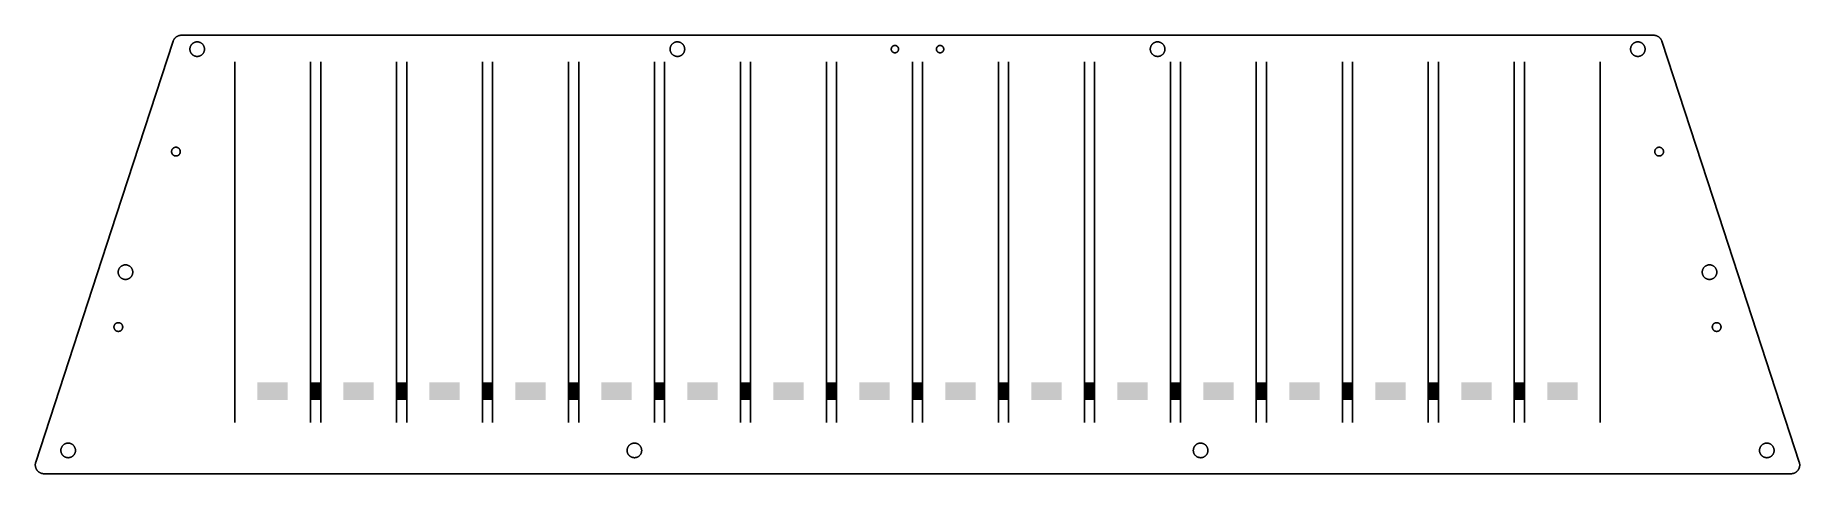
# Model space of a CAD drawing. Header units: inches. Extents: x 13.9 to 37.8, y 24.8 to 30.8.
import ezdxf

# ---------------------------------------------------------------- set-up
doc = ezdxf.new("R2010")
doc.units = ezdxf.units.IN
doc.header["$MEASUREMENT"] = 0
for name, color, linetype, true_color in [('cut clear acryl', 1, 'Continuous', 0xfb0007), ('cut white', 1, 'Continuous', 0xfb0007), ('Layer 06', 5, 'Continuous', 0x0000ff)]:
    doc.layers.add(name, color=color, linetype=linetype, true_color=true_color)

msp = doc.modelspace()

# ---------------------------------------------------------------- hatches: boundary and pattern name
at = {"layer": 'Layer 06', "true_color": 0x000000}
for points in [[(16.922, 26.038), (16.922, 26.061), (17.332, 26.061), (17.332, 26.037)], [(17.65, 26.038), (17.65, 26.061), (17.765, 26.061), (17.765, 26.037)], [(18.084, 26.038), (18.084, 26.061), (18.493, 26.061), (18.493, 26.037)], [(18.811, 26.038), (18.811, 26.061), (18.927, 26.061), (18.927, 26.037)], [(19.245, 26.038), (19.245, 26.061), (19.654, 26.061), (19.654, 26.037)], [(19.972, 26.038), (19.972, 26.061), (20.088, 26.061), (20.088, 26.037)], [(20.406, 26.038), (20.406, 26.061), (20.816, 26.061), (20.816, 26.037)], [(21.134, 26.038), (21.134, 26.061), (21.25, 26.061), (21.25, 26.037)], [(21.568, 26.038), (21.568, 26.061), (21.977, 26.061), (21.977, 26.037)], [(22.295, 26.038), (22.295, 26.061), (22.411, 26.061), (22.411, 26.037)], [(22.729, 26.038), (22.729, 26.061), (23.139, 26.061), (23.139, 26.037)], [(23.457, 26.038), (23.457, 26.061), (23.572, 26.061), (23.572, 26.037)], [(23.891, 26.038), (23.891, 26.061), (24.3, 26.061), (24.3, 26.037)], [(24.618, 26.038), (24.618, 26.061), (24.734, 26.061), (24.734, 26.037)], [(25.052, 26.038), (25.052, 26.061), (25.462, 26.061), (25.462, 26.037)], [(25.78, 26.038), (25.78, 26.061), (25.895, 26.061), (25.895, 26.037)], [(26.214, 26.038), (26.214, 26.061), (26.623, 26.061), (26.623, 26.037)], [(26.941, 26.038), (26.941, 26.061), (27.057, 26.061), (27.057, 26.037)], [(27.375, 26.038), (27.375, 26.061), (27.784, 26.061), (27.784, 26.037)], [(28.102, 26.038), (28.102, 26.061), (28.218, 26.061), (28.218, 26.037)], [(28.536, 26.038), (28.536, 26.061), (28.946, 26.061), (28.946, 26.037)], [(29.264, 26.038), (29.264, 26.061), (29.379, 26.061), (29.379, 26.037)], [(29.698, 26.038), (29.698, 26.061), (30.107, 26.061), (30.107, 26.037)], [(30.425, 26.038), (30.425, 26.061), (30.541, 26.061), (30.541, 26.037)], [(30.859, 26.038), (30.859, 26.061), (31.269, 26.061), (31.269, 26.037)], [(31.587, 26.038), (31.587, 26.061), (31.702, 26.061), (31.702, 26.037)], [(32.021, 26.038), (32.021, 26.061), (32.43, 26.061), (32.43, 26.037)], [(32.748, 26.038), (32.748, 26.061), (32.864, 26.061), (32.864, 26.037)], [(33.182, 26.038), (33.182, 26.061), (33.592, 26.061), (33.592, 26.037)], [(33.909, 26.038), (33.909, 26.061), (34.025, 26.061), (34.025, 26.037)], [(34.343, 26.038), (34.343, 26.061), (34.753, 26.061), (34.753, 26.037)]]:
    msp.add_hatch(color=18, dxfattribs=at).paths.add_polyline_path(points, flags=0)
at = {"layer": 'Layer 06', "true_color": 0x141414}
for points in [[(16.922, 26.014), (16.922, 26.038), (17.332, 26.037), (17.332, 26.014)], [(17.65, 26.014), (17.65, 26.038), (17.765, 26.037), (17.765, 26.014)], [(18.084, 26.014), (18.084, 26.038), (18.493, 26.037), (18.493, 26.014)], [(18.811, 26.014), (18.811, 26.038), (18.927, 26.037), (18.927, 26.014)], [(19.245, 26.014), (19.245, 26.038), (19.654, 26.037), (19.654, 26.014)], [(19.972, 26.014), (19.972, 26.038), (20.088, 26.037), (20.088, 26.014)], [(20.406, 26.014), (20.406, 26.038), (20.816, 26.037), (20.816, 26.014)], [(21.134, 26.014), (21.134, 26.038), (21.25, 26.037), (21.25, 26.014)], [(21.568, 26.014), (21.568, 26.038), (21.977, 26.037), (21.977, 26.014)], [(22.295, 26.014), (22.295, 26.038), (22.411, 26.037), (22.411, 26.014)], [(22.729, 26.014), (22.729, 26.038), (23.139, 26.037), (23.139, 26.014)], [(23.457, 26.014), (23.457, 26.038), (23.572, 26.037), (23.572, 26.014)], [(23.891, 26.014), (23.891, 26.038), (24.3, 26.037), (24.3, 26.014)], [(24.618, 26.014), (24.618, 26.038), (24.734, 26.037), (24.734, 26.014)], [(25.052, 26.014), (25.052, 26.038), (25.462, 26.037), (25.462, 26.014)], [(25.78, 26.014), (25.78, 26.038), (25.895, 26.037), (25.895, 26.014)], [(26.214, 26.014), (26.214, 26.038), (26.623, 26.037), (26.623, 26.014)], [(26.941, 26.014), (26.941, 26.038), (27.057, 26.037), (27.057, 26.014)], [(27.375, 26.014), (27.375, 26.038), (27.784, 26.037), (27.784, 26.014)], [(28.102, 26.014), (28.102, 26.038), (28.218, 26.037), (28.218, 26.014)], [(28.536, 26.014), (28.536, 26.038), (28.946, 26.037), (28.946, 26.014)], [(29.264, 26.014), (29.264, 26.038), (29.379, 26.037), (29.379, 26.014)], [(29.698, 26.014), (29.698, 26.038), (30.107, 26.037), (30.107, 26.014)], [(30.425, 26.014), (30.425, 26.038), (30.541, 26.037), (30.541, 26.014)], [(30.859, 26.014), (30.859, 26.038), (31.269, 26.037), (31.269, 26.014)], [(31.587, 26.014), (31.587, 26.038), (31.702, 26.037), (31.702, 26.014)], [(32.021, 26.014), (32.021, 26.038), (32.43, 26.037), (32.43, 26.014)], [(32.748, 26.014), (32.748, 26.038), (32.864, 26.037), (32.864, 26.014)], [(33.182, 26.014), (33.182, 26.038), (33.592, 26.037), (33.592, 26.014)], [(33.909, 26.014), (33.909, 26.038), (34.025, 26.037), (34.025, 26.014)], [(34.343, 26.014), (34.343, 26.038), (34.753, 26.037), (34.753, 26.014)]]:
    msp.add_hatch(color=250, dxfattribs=at).paths.add_polyline_path(points, flags=0)
at = {"layer": 'Layer 06', "true_color": 0x2d2d2d}
for points in [[(16.922, 25.99), (16.922, 26.014), (17.332, 26.014), (17.332, 25.99)], [(17.65, 25.99), (17.65, 26.014), (17.765, 26.014), (17.765, 25.99)], [(18.084, 25.99), (18.084, 26.014), (18.493, 26.014), (18.493, 25.99)], [(18.811, 25.99), (18.811, 26.014), (18.927, 26.014), (18.927, 25.99)], [(19.245, 25.99), (19.245, 26.014), (19.654, 26.014), (19.654, 25.99)], [(19.972, 25.99), (19.972, 26.014), (20.088, 26.014), (20.088, 25.99)], [(20.406, 25.99), (20.406, 26.014), (20.816, 26.014), (20.816, 25.99)], [(21.134, 25.99), (21.134, 26.014), (21.25, 26.014), (21.25, 25.99)], [(21.568, 25.99), (21.568, 26.014), (21.977, 26.014), (21.977, 25.99)], [(22.295, 25.99), (22.295, 26.014), (22.411, 26.014), (22.411, 25.99)], [(22.729, 25.99), (22.729, 26.014), (23.139, 26.014), (23.139, 25.99)], [(23.457, 25.99), (23.457, 26.014), (23.572, 26.014), (23.572, 25.99)], [(23.891, 25.99), (23.891, 26.014), (24.3, 26.014), (24.3, 25.99)], [(24.618, 25.99), (24.618, 26.014), (24.734, 26.014), (24.734, 25.99)], [(25.052, 25.99), (25.052, 26.014), (25.462, 26.014), (25.462, 25.99)], [(25.78, 25.99), (25.78, 26.014), (25.895, 26.014), (25.895, 25.99)], [(26.214, 25.99), (26.214, 26.014), (26.623, 26.014), (26.623, 25.99)], [(26.941, 25.99), (26.941, 26.014), (27.057, 26.014), (27.057, 25.99)], [(27.375, 25.99), (27.375, 26.014), (27.784, 26.014), (27.784, 25.99)], [(28.102, 25.99), (28.102, 26.014), (28.218, 26.014), (28.218, 25.99)], [(28.536, 25.99), (28.536, 26.014), (28.946, 26.014), (28.946, 25.99)], [(29.264, 25.99), (29.264, 26.014), (29.379, 26.014), (29.379, 25.99)], [(29.698, 25.99), (29.698, 26.014), (30.107, 26.014), (30.107, 25.99)], [(30.425, 25.99), (30.425, 26.014), (30.541, 26.014), (30.541, 25.99)], [(30.859, 25.99), (30.859, 26.014), (31.269, 26.014), (31.269, 25.99)], [(31.587, 25.99), (31.587, 26.014), (31.702, 26.014), (31.702, 25.99)], [(32.021, 25.99), (32.021, 26.014), (32.43, 26.014), (32.43, 25.99)], [(32.748, 25.99), (32.748, 26.014), (32.864, 26.014), (32.864, 25.99)], [(33.182, 25.99), (33.182, 26.014), (33.592, 26.014), (33.592, 25.99)], [(33.909, 25.99), (33.909, 26.014), (34.025, 26.014), (34.025, 25.99)], [(34.343, 25.99), (34.343, 26.014), (34.753, 26.014), (34.753, 25.99)]]:
    msp.add_hatch(color=250, dxfattribs=at).paths.add_polyline_path(points, flags=0)
at = {"layer": 'Layer 06', "true_color": 0x3c3c3c}
for points in [[(16.922, 25.967), (16.922, 25.99), (17.332, 25.99), (17.332, 25.967)], [(17.65, 25.967), (17.65, 25.99), (17.765, 25.99), (17.765, 25.967)], [(18.084, 25.967), (18.084, 25.99), (18.493, 25.99), (18.493, 25.967)], [(18.811, 25.967), (18.811, 25.99), (18.927, 25.99), (18.927, 25.967)], [(19.245, 25.967), (19.245, 25.99), (19.654, 25.99), (19.654, 25.967)], [(19.972, 25.967), (19.972, 25.99), (20.088, 25.99), (20.088, 25.967)], [(20.406, 25.967), (20.406, 25.99), (20.816, 25.99), (20.816, 25.967)], [(21.134, 25.967), (21.134, 25.99), (21.25, 25.99), (21.25, 25.967)], [(21.568, 25.967), (21.568, 25.99), (21.977, 25.99), (21.977, 25.967)], [(22.295, 25.967), (22.295, 25.99), (22.411, 25.99), (22.411, 25.967)], [(22.729, 25.967), (22.729, 25.99), (23.139, 25.99), (23.139, 25.967)], [(23.457, 25.967), (23.457, 25.99), (23.572, 25.99), (23.572, 25.967)], [(23.891, 25.967), (23.891, 25.99), (24.3, 25.99), (24.3, 25.967)], [(24.618, 25.967), (24.618, 25.99), (24.734, 25.99), (24.734, 25.967)], [(25.052, 25.967), (25.052, 25.99), (25.462, 25.99), (25.462, 25.967)], [(25.78, 25.967), (25.78, 25.99), (25.895, 25.99), (25.895, 25.967)], [(26.214, 25.967), (26.214, 25.99), (26.623, 25.99), (26.623, 25.967)], [(26.941, 25.967), (26.941, 25.99), (27.057, 25.99), (27.057, 25.967)], [(27.375, 25.967), (27.375, 25.99), (27.784, 25.99), (27.784, 25.967)], [(28.102, 25.967), (28.102, 25.99), (28.218, 25.99), (28.218, 25.967)], [(28.536, 25.967), (28.536, 25.99), (28.946, 25.99), (28.946, 25.967)], [(29.264, 25.967), (29.264, 25.99), (29.379, 25.99), (29.379, 25.967)], [(29.698, 25.967), (29.698, 25.99), (30.107, 25.99), (30.107, 25.967)], [(30.425, 25.967), (30.425, 25.99), (30.541, 25.99), (30.541, 25.967)], [(30.859, 25.967), (30.859, 25.99), (31.269, 25.99), (31.269, 25.967)], [(31.587, 25.967), (31.587, 25.99), (31.702, 25.99), (31.702, 25.967)], [(32.021, 25.967), (32.021, 25.99), (32.43, 25.99), (32.43, 25.967)], [(32.748, 25.967), (32.748, 25.99), (32.864, 25.99), (32.864, 25.967)], [(33.182, 25.967), (33.182, 25.99), (33.592, 25.99), (33.592, 25.967)], [(33.909, 25.967), (33.909, 25.99), (34.025, 25.99), (34.025, 25.967)], [(34.343, 25.967), (34.343, 25.99), (34.753, 25.99), (34.753, 25.967)]]:
    msp.add_hatch(color=250, dxfattribs=at).paths.add_polyline_path(points, flags=0)
at = {"layer": 'Layer 06', "true_color": 0x505050}
for points in [[(16.922, 25.943), (16.922, 25.967), (17.332, 25.967), (17.332, 25.943)], [(17.65, 25.943), (17.65, 25.967), (17.765, 25.967), (17.765, 25.943)], [(18.084, 25.943), (18.084, 25.967), (18.493, 25.967), (18.493, 25.943)], [(18.811, 25.943), (18.811, 25.967), (18.927, 25.967), (18.927, 25.943)], [(19.245, 25.943), (19.245, 25.967), (19.654, 25.967), (19.654, 25.943)], [(19.972, 25.943), (19.972, 25.967), (20.088, 25.967), (20.088, 25.943)], [(20.406, 25.943), (20.406, 25.967), (20.816, 25.967), (20.816, 25.943)], [(21.134, 25.943), (21.134, 25.967), (21.25, 25.967), (21.25, 25.943)], [(21.568, 25.943), (21.568, 25.967), (21.977, 25.967), (21.977, 25.943)], [(22.295, 25.943), (22.295, 25.967), (22.411, 25.967), (22.411, 25.943)], [(22.729, 25.943), (22.729, 25.967), (23.139, 25.967), (23.139, 25.943)], [(23.457, 25.943), (23.457, 25.967), (23.572, 25.967), (23.572, 25.943)], [(23.891, 25.943), (23.891, 25.967), (24.3, 25.967), (24.3, 25.943)], [(24.618, 25.943), (24.618, 25.967), (24.734, 25.967), (24.734, 25.943)], [(25.052, 25.943), (25.052, 25.967), (25.462, 25.967), (25.462, 25.943)], [(25.78, 25.943), (25.78, 25.967), (25.895, 25.967), (25.895, 25.943)], [(26.214, 25.943), (26.214, 25.967), (26.623, 25.967), (26.623, 25.943)], [(26.941, 25.943), (26.941, 25.967), (27.057, 25.967), (27.057, 25.943)], [(27.375, 25.943), (27.375, 25.967), (27.784, 25.967), (27.784, 25.943)], [(28.102, 25.943), (28.102, 25.967), (28.218, 25.967), (28.218, 25.943)], [(28.536, 25.943), (28.536, 25.967), (28.946, 25.967), (28.946, 25.943)], [(29.264, 25.943), (29.264, 25.967), (29.379, 25.967), (29.379, 25.943)], [(29.698, 25.943), (29.698, 25.967), (30.107, 25.967), (30.107, 25.943)], [(30.425, 25.943), (30.425, 25.967), (30.541, 25.967), (30.541, 25.943)], [(30.859, 25.943), (30.859, 25.967), (31.269, 25.967), (31.269, 25.943)], [(31.587, 25.943), (31.587, 25.967), (31.702, 25.967), (31.702, 25.943)], [(32.021, 25.943), (32.021, 25.967), (32.43, 25.967), (32.43, 25.943)], [(32.748, 25.943), (32.748, 25.967), (32.864, 25.967), (32.864, 25.943)], [(33.182, 25.943), (33.182, 25.967), (33.592, 25.967), (33.592, 25.943)], [(33.909, 25.943), (33.909, 25.967), (34.025, 25.967), (34.025, 25.943)], [(34.343, 25.943), (34.343, 25.967), (34.753, 25.967), (34.753, 25.943)]]:
    msp.add_hatch(color=251, dxfattribs=at).paths.add_polyline_path(points, flags=0)
at = {"layer": 'Layer 06', "true_color": 0x5f5f5f}
for points in [[(16.922, 25.943), (17.332, 25.943), (17.332, 25.919), (16.922, 25.92)], [(17.65, 25.943), (17.765, 25.943), (17.765, 25.919), (17.65, 25.92)], [(18.084, 25.943), (18.493, 25.943), (18.493, 25.919), (18.084, 25.92)], [(18.811, 25.943), (18.927, 25.943), (18.927, 25.919), (18.811, 25.92)], [(19.245, 25.943), (19.654, 25.943), (19.654, 25.919), (19.245, 25.92)], [(19.972, 25.943), (20.088, 25.943), (20.088, 25.919), (19.972, 25.92)], [(20.406, 25.943), (20.816, 25.943), (20.816, 25.919), (20.406, 25.92)], [(21.134, 25.943), (21.25, 25.943), (21.25, 25.919), (21.134, 25.92)], [(21.568, 25.943), (21.977, 25.943), (21.977, 25.919), (21.568, 25.92)], [(22.295, 25.943), (22.411, 25.943), (22.411, 25.919), (22.295, 25.92)], [(22.729, 25.943), (23.139, 25.943), (23.139, 25.919), (22.729, 25.92)], [(23.457, 25.943), (23.572, 25.943), (23.572, 25.919), (23.457, 25.92)], [(23.891, 25.943), (24.3, 25.943), (24.3, 25.919), (23.891, 25.92)], [(24.618, 25.943), (24.734, 25.943), (24.734, 25.919), (24.618, 25.92)], [(25.052, 25.943), (25.462, 25.943), (25.462, 25.919), (25.052, 25.92)], [(25.78, 25.943), (25.895, 25.943), (25.895, 25.919), (25.78, 25.92)], [(26.214, 25.943), (26.623, 25.943), (26.623, 25.919), (26.214, 25.92)], [(26.941, 25.943), (27.057, 25.943), (27.057, 25.919), (26.941, 25.92)], [(27.375, 25.943), (27.784, 25.943), (27.784, 25.919), (27.375, 25.92)], [(28.102, 25.943), (28.218, 25.943), (28.218, 25.919), (28.102, 25.92)], [(28.536, 25.943), (28.946, 25.943), (28.946, 25.919), (28.536, 25.92)], [(29.264, 25.943), (29.379, 25.943), (29.379, 25.919), (29.264, 25.92)], [(29.698, 25.943), (30.107, 25.943), (30.107, 25.919), (29.698, 25.92)], [(30.425, 25.943), (30.541, 25.943), (30.541, 25.919), (30.425, 25.92)], [(30.859, 25.943), (31.269, 25.943), (31.269, 25.919), (30.859, 25.92)], [(31.587, 25.943), (31.702, 25.943), (31.702, 25.919), (31.587, 25.92)], [(32.021, 25.943), (32.43, 25.943), (32.43, 25.919), (32.021, 25.92)], [(32.748, 25.943), (32.864, 25.943), (32.864, 25.919), (32.748, 25.92)], [(33.182, 25.943), (33.592, 25.943), (33.592, 25.919), (33.182, 25.92)], [(33.909, 25.943), (34.025, 25.943), (34.025, 25.919), (33.909, 25.92)], [(34.343, 25.943), (34.753, 25.943), (34.753, 25.919), (34.343, 25.92)]]:
    msp.add_hatch(color=251, dxfattribs=at).paths.add_polyline_path(points, flags=0)
at = {"layer": 'Layer 06', "true_color": 0x7d7d7d}
for points in [[(16.922, 25.896), (16.922, 25.92), (17.332, 25.919), (17.332, 25.896)], [(17.65, 25.896), (17.65, 25.92), (17.765, 25.919), (17.765, 25.896)], [(18.084, 25.896), (18.084, 25.92), (18.493, 25.919), (18.493, 25.896)], [(18.811, 25.896), (18.811, 25.92), (18.927, 25.919), (18.927, 25.896)], [(19.245, 25.896), (19.245, 25.92), (19.654, 25.919), (19.654, 25.896)], [(19.972, 25.896), (19.972, 25.92), (20.088, 25.919), (20.088, 25.896)], [(20.406, 25.896), (20.406, 25.92), (20.816, 25.919), (20.816, 25.896)], [(21.134, 25.896), (21.134, 25.92), (21.25, 25.919), (21.25, 25.896)], [(21.568, 25.896), (21.568, 25.92), (21.977, 25.919), (21.977, 25.896)], [(22.295, 25.896), (22.295, 25.92), (22.411, 25.919), (22.411, 25.896)], [(22.729, 25.896), (22.729, 25.92), (23.139, 25.919), (23.139, 25.896)], [(23.457, 25.896), (23.457, 25.92), (23.572, 25.919), (23.572, 25.896)], [(23.891, 25.896), (23.891, 25.92), (24.3, 25.919), (24.3, 25.896)], [(24.618, 25.896), (24.618, 25.92), (24.734, 25.919), (24.734, 25.896)], [(25.052, 25.896), (25.052, 25.92), (25.462, 25.919), (25.462, 25.896)], [(25.78, 25.896), (25.78, 25.92), (25.895, 25.919), (25.895, 25.896)], [(26.214, 25.896), (26.214, 25.92), (26.623, 25.919), (26.623, 25.896)], [(26.941, 25.896), (26.941, 25.92), (27.057, 25.919), (27.057, 25.896)], [(27.375, 25.896), (27.375, 25.92), (27.784, 25.919), (27.784, 25.896)], [(28.102, 25.896), (28.102, 25.92), (28.218, 25.919), (28.218, 25.896)], [(28.536, 25.896), (28.536, 25.92), (28.946, 25.919), (28.946, 25.896)], [(29.264, 25.896), (29.264, 25.92), (29.379, 25.919), (29.379, 25.896)], [(29.698, 25.896), (29.698, 25.92), (30.107, 25.919), (30.107, 25.896)], [(30.425, 25.896), (30.425, 25.92), (30.541, 25.919), (30.541, 25.896)], [(30.859, 25.896), (30.859, 25.92), (31.269, 25.919), (31.269, 25.896)], [(31.587, 25.896), (31.587, 25.92), (31.702, 25.919), (31.702, 25.896)], [(32.021, 25.896), (32.021, 25.92), (32.43, 25.919), (32.43, 25.896)], [(32.748, 25.896), (32.748, 25.92), (32.864, 25.919), (32.864, 25.896)], [(33.182, 25.896), (33.182, 25.92), (33.592, 25.919), (33.592, 25.896)], [(33.909, 25.896), (33.909, 25.92), (34.025, 25.919), (34.025, 25.896)], [(34.343, 25.896), (34.343, 25.92), (34.753, 25.919), (34.753, 25.896)]]:
    msp.add_hatch(color=8, dxfattribs=at).paths.add_polyline_path(points, flags=0)
at = {"layer": 'Layer 06', "true_color": 0x969696}
for points in [[(16.922, 25.872), (16.922, 25.896), (17.332, 25.896), (17.332, 25.872)], [(17.65, 25.872), (17.65, 25.896), (17.765, 25.896), (17.765, 25.872)], [(18.084, 25.872), (18.084, 25.896), (18.493, 25.896), (18.493, 25.872)], [(18.811, 25.872), (18.811, 25.896), (18.927, 25.896), (18.927, 25.872)], [(19.245, 25.872), (19.245, 25.896), (19.654, 25.896), (19.654, 25.872)], [(19.972, 25.872), (19.972, 25.896), (20.088, 25.896), (20.088, 25.872)], [(20.406, 25.872), (20.406, 25.896), (20.816, 25.896), (20.816, 25.872)], [(21.134, 25.872), (21.134, 25.896), (21.25, 25.896), (21.25, 25.872)], [(21.568, 25.872), (21.568, 25.896), (21.977, 25.896), (21.977, 25.872)], [(22.295, 25.872), (22.295, 25.896), (22.411, 25.896), (22.411, 25.872)], [(22.729, 25.872), (22.729, 25.896), (23.139, 25.896), (23.139, 25.872)], [(23.457, 25.872), (23.457, 25.896), (23.572, 25.896), (23.572, 25.872)], [(23.891, 25.872), (23.891, 25.896), (24.3, 25.896), (24.3, 25.872)], [(24.618, 25.872), (24.618, 25.896), (24.734, 25.896), (24.734, 25.872)], [(25.052, 25.872), (25.052, 25.896), (25.462, 25.896), (25.462, 25.872)], [(25.78, 25.872), (25.78, 25.896), (25.895, 25.896), (25.895, 25.872)], [(26.214, 25.872), (26.214, 25.896), (26.623, 25.896), (26.623, 25.872)], [(26.941, 25.872), (26.941, 25.896), (27.057, 25.896), (27.057, 25.872)], [(27.375, 25.872), (27.375, 25.896), (27.784, 25.896), (27.784, 25.872)], [(28.102, 25.872), (28.102, 25.896), (28.218, 25.896), (28.218, 25.872)], [(28.536, 25.872), (28.536, 25.896), (28.946, 25.896), (28.946, 25.872)], [(29.264, 25.872), (29.264, 25.896), (29.379, 25.896), (29.379, 25.872)], [(29.698, 25.872), (29.698, 25.896), (30.107, 25.896), (30.107, 25.872)], [(30.425, 25.872), (30.425, 25.896), (30.541, 25.896), (30.541, 25.872)], [(30.859, 25.872), (30.859, 25.896), (31.269, 25.896), (31.269, 25.872)], [(31.587, 25.872), (31.587, 25.896), (31.702, 25.896), (31.702, 25.872)], [(32.021, 25.872), (32.021, 25.896), (32.43, 25.896), (32.43, 25.872)], [(32.748, 25.872), (32.748, 25.896), (32.864, 25.896), (32.864, 25.872)], [(33.182, 25.872), (33.182, 25.896), (33.592, 25.896), (33.592, 25.872)], [(33.909, 25.872), (33.909, 25.896), (34.025, 25.896), (34.025, 25.872)], [(34.343, 25.872), (34.343, 25.896), (34.753, 25.896), (34.753, 25.872)]]:
    msp.add_hatch(color=252, dxfattribs=at).paths.add_polyline_path(points, flags=0)
at = {"layer": 'Layer 06', "true_color": 0xafafaf}
for points in [[(16.922, 25.872), (17.332, 25.872), (17.332, 25.848), (16.922, 25.849)], [(17.65, 25.872), (17.765, 25.872), (17.765, 25.848), (17.65, 25.849)], [(18.084, 25.872), (18.493, 25.872), (18.493, 25.848), (18.084, 25.849)], [(18.811, 25.872), (18.927, 25.872), (18.927, 25.848), (18.811, 25.849)], [(19.245, 25.872), (19.654, 25.872), (19.654, 25.848), (19.245, 25.849)], [(19.972, 25.872), (20.088, 25.872), (20.088, 25.848), (19.972, 25.849)], [(20.406, 25.872), (20.816, 25.872), (20.816, 25.848), (20.406, 25.849)], [(21.134, 25.872), (21.25, 25.872), (21.25, 25.848), (21.134, 25.849)], [(21.568, 25.872), (21.977, 25.872), (21.977, 25.848), (21.568, 25.849)], [(22.295, 25.872), (22.411, 25.872), (22.411, 25.848), (22.295, 25.849)], [(22.729, 25.872), (23.139, 25.872), (23.139, 25.848), (22.729, 25.849)], [(23.457, 25.872), (23.572, 25.872), (23.572, 25.848), (23.457, 25.849)], [(23.891, 25.872), (24.3, 25.872), (24.3, 25.848), (23.891, 25.849)], [(24.618, 25.872), (24.734, 25.872), (24.734, 25.848), (24.618, 25.849)], [(25.052, 25.872), (25.462, 25.872), (25.462, 25.848), (25.052, 25.849)], [(25.78, 25.872), (25.895, 25.872), (25.895, 25.848), (25.78, 25.849)], [(26.214, 25.872), (26.623, 25.872), (26.623, 25.848), (26.214, 25.849)], [(26.941, 25.872), (27.057, 25.872), (27.057, 25.848), (26.941, 25.849)], [(27.375, 25.872), (27.784, 25.872), (27.784, 25.848), (27.375, 25.849)], [(28.102, 25.872), (28.218, 25.872), (28.218, 25.848), (28.102, 25.849)], [(28.536, 25.872), (28.946, 25.872), (28.946, 25.848), (28.536, 25.849)], [(29.264, 25.872), (29.379, 25.872), (29.379, 25.848), (29.264, 25.849)], [(29.698, 25.872), (30.107, 25.872), (30.107, 25.848), (29.698, 25.849)], [(30.425, 25.872), (30.541, 25.872), (30.541, 25.848), (30.425, 25.849)], [(30.859, 25.872), (31.269, 25.872), (31.269, 25.848), (30.859, 25.849)], [(31.587, 25.872), (31.702, 25.872), (31.702, 25.848), (31.587, 25.849)], [(32.021, 25.872), (32.43, 25.872), (32.43, 25.848), (32.021, 25.849)], [(32.748, 25.872), (32.864, 25.872), (32.864, 25.848), (32.748, 25.849)], [(33.182, 25.872), (33.592, 25.872), (33.592, 25.848), (33.182, 25.849)], [(33.909, 25.872), (34.025, 25.872), (34.025, 25.848), (33.909, 25.849)], [(34.343, 25.872), (34.753, 25.872), (34.753, 25.848), (34.343, 25.849)]]:
    msp.add_hatch(color=253, dxfattribs=at).paths.add_polyline_path(points, flags=0)
at = {"layer": 'Layer 06', "true_color": 0xc8c8c8}
for points in [[(16.922, 25.849), (17.332, 25.848), (17.332, 25.825), (16.922, 25.825)], [(17.65, 25.849), (17.765, 25.848), (17.765, 25.825), (17.65, 25.825)], [(18.084, 25.849), (18.493, 25.848), (18.493, 25.825), (18.084, 25.825)], [(18.811, 25.849), (18.927, 25.848), (18.927, 25.825), (18.811, 25.825)], [(19.245, 25.849), (19.654, 25.848), (19.654, 25.825), (19.245, 25.825)], [(19.972, 25.849), (20.088, 25.848), (20.088, 25.825), (19.972, 25.825)], [(20.406, 25.849), (20.816, 25.848), (20.816, 25.825), (20.406, 25.825)], [(21.134, 25.849), (21.25, 25.848), (21.25, 25.825), (21.134, 25.825)], [(21.568, 25.849), (21.977, 25.848), (21.977, 25.825), (21.568, 25.825)], [(22.295, 25.849), (22.411, 25.848), (22.411, 25.825), (22.295, 25.825)], [(22.729, 25.849), (23.139, 25.848), (23.139, 25.825), (22.729, 25.825)], [(23.457, 25.849), (23.572, 25.848), (23.572, 25.825), (23.457, 25.825)], [(23.891, 25.849), (24.3, 25.848), (24.3, 25.825), (23.891, 25.825)], [(24.618, 25.849), (24.734, 25.848), (24.734, 25.825), (24.618, 25.825)], [(25.052, 25.849), (25.462, 25.848), (25.462, 25.825), (25.052, 25.825)], [(25.78, 25.849), (25.895, 25.848), (25.895, 25.825), (25.78, 25.825)], [(26.214, 25.849), (26.623, 25.848), (26.623, 25.825), (26.214, 25.825)], [(26.941, 25.849), (27.057, 25.848), (27.057, 25.825), (26.941, 25.825)], [(27.375, 25.849), (27.784, 25.848), (27.784, 25.825), (27.375, 25.825)], [(28.102, 25.849), (28.218, 25.848), (28.218, 25.825), (28.102, 25.825)], [(28.536, 25.849), (28.946, 25.848), (28.946, 25.825), (28.536, 25.825)], [(29.264, 25.849), (29.379, 25.848), (29.379, 25.825), (29.264, 25.825)], [(29.698, 25.849), (30.107, 25.848), (30.107, 25.825), (29.698, 25.825)], [(30.425, 25.849), (30.541, 25.848), (30.541, 25.825), (30.425, 25.825)], [(30.859, 25.849), (31.269, 25.848), (31.269, 25.825), (30.859, 25.825)], [(31.587, 25.849), (31.702, 25.848), (31.702, 25.825), (31.587, 25.825)], [(32.021, 25.849), (32.43, 25.848), (32.43, 25.825), (32.021, 25.825)], [(32.748, 25.849), (32.864, 25.848), (32.864, 25.825), (32.748, 25.825)], [(33.182, 25.849), (33.592, 25.848), (33.592, 25.825), (33.182, 25.825)], [(33.909, 25.849), (34.025, 25.848), (34.025, 25.825), (33.909, 25.825)], [(34.343, 25.849), (34.753, 25.848), (34.753, 25.825), (34.343, 25.825)]]:
    msp.add_hatch(color=9, dxfattribs=at).paths.add_polyline_path(points, flags=0)

# ---------------------------------------------------------------- linework, layer by layer
at = {"layer": 'cut clear acryl'}
for p, q in [((16.615, 30.394), (16.615, 25.519)), ((17.639, 30.394), (17.639, 25.519)), ((17.777, 30.394), (17.777, 25.519)), ((18.8, 30.394), (18.8, 25.519)), ((18.938, 30.394), (18.938, 25.519)), ((19.962, 30.394), (19.962, 25.519)), ((20.099, 30.394), (20.099, 25.519)), ((21.123, 30.394), (21.123, 25.519)), ((21.261, 30.394), (21.261, 25.519)), ((22.284, 30.394), (22.284, 25.519)), ((22.422, 30.394), (22.422, 25.519)), ((23.446, 30.394), (23.446, 25.519)), ((23.584, 30.394), (23.584, 25.519)), ((24.607, 30.394), (24.607, 25.519)), ((24.745, 30.394), (24.745, 25.519)), ((25.769, 30.394), (25.769, 25.519)), ((25.906, 30.394), (25.906, 25.519)), ((26.93, 30.394), (26.93, 25.519)), ((27.068, 30.394), (27.068, 25.519)), ((28.092, 30.394), (28.092, 25.519)), ((28.229, 30.394), (28.229, 25.519)), ((29.253, 30.394), (29.253, 25.519)), ((29.391, 30.394), (29.391, 25.519)), ((30.414, 30.394), (30.414, 25.519)), ((30.552, 30.394), (30.552, 25.519)), ((31.576, 30.394), (31.576, 25.519)), ((31.714, 30.394), (31.714, 25.519)), ((32.737, 30.394), (32.737, 25.519)), ((32.875, 30.394), (32.875, 25.519)), ((33.899, 30.394), (33.899, 25.519)), ((34.036, 30.394), (34.036, 25.519)), ((35.06, 30.394), (35.06, 25.519))]:
    msp.add_line(p, q, dxfattribs=at)
at = {"layer": 'cut white'}
for p, q in [((15.782, 30.669), (15.015, 28.317)), ((36.66, 28.317), (35.893, 30.669)), ((15.015, 28.317), (13.927, 24.982)), ((37.748, 24.982), (36.66, 28.317))]:
    msp.add_line(p, q, dxfattribs=at)
for points, weights in [([(15.894, 30.751), (15.809, 30.751), (15.782, 30.669)], [1, 0.809348720072, 1]), ([(35.893, 30.669), (35.866, 30.751), (35.781, 30.751)], [1, 0.809348720074, 1])]:
    msp.add_rational_spline(points, weights, degree=2, dxfattribs=at)
for points in [[(35.781, 30.751), (25.838, 30.751), (15.894, 30.751)], [(14.04, 24.827), (25.838, 24.827), (37.636, 24.827)]]:
    msp.add_open_spline(points, degree=2, dxfattribs=at)
for points, weights, knots in [([(16.207, 30.563), (16.207, 30.465), (16.108, 30.465), (16.01, 30.465), (16.01, 30.563), (16.01, 30.662), (16.108, 30.662), (16.207, 30.662), (16.207, 30.563)], [1, 0.707106781187, 1, 0.707106781187, 1, 0.707106781187, 1, 0.707106781187, 1], [-15.707963, -15.707963, -15.707963, -11.780972, -11.780972, -7.853982, -7.853982, -3.926991, -3.926991, 0, 0, 0]), ([(22.693, 30.563), (22.693, 30.465), (22.594, 30.465), (22.496, 30.465), (22.496, 30.563), (22.496, 30.662), (22.594, 30.662), (22.693, 30.662), (22.693, 30.563)], [1, 0.707106781187, 1, 0.707106781187, 1, 0.707106781187, 1, 0.707106781187, 1], [-15.707963, -15.707963, -15.707963, -11.780972, -11.780972, -7.853982, -7.853982, -3.926991, -3.926991, 0, 0, 0]), ([(25.582, 30.563), (25.582, 30.514), (25.532, 30.514), (25.483, 30.514), (25.483, 30.563), (25.483, 30.613), (25.532, 30.613), (25.582, 30.613), (25.582, 30.563)], [1, 0.707106781187, 1, 0.707106781187, 1, 0.707106781187, 1, 0.707106781187, 1], [-7.853982, -7.853982, -7.853982, -5.890486, -5.890486, -3.926991, -3.926991, -1.963495, -1.963495, 0, 0, 0]), ([(26.093, 30.563), (26.093, 30.613), (26.143, 30.613), (26.192, 30.613), (26.192, 30.563), (26.192, 30.514), (26.143, 30.514), (26.093, 30.514), (26.093, 30.563)], [1, 0.707106781187, 1, 0.707106781187, 1, 0.707106781187, 1, 0.707106781187, 1], [-7.853982, -7.853982, -7.853982, -5.890486, -5.890486, -3.926991, -3.926991, -1.963495, -1.963495, 0, 0, 0]), ([(29.179, 30.563), (29.179, 30.465), (29.081, 30.465), (28.982, 30.465), (28.982, 30.563), (28.982, 30.662), (29.081, 30.662), (29.179, 30.662), (29.179, 30.563)], [1, 0.707106781187, 1, 0.707106781187, 1, 0.707106781187, 1, 0.707106781187, 1], [-15.707963, -15.707963, -15.707963, -11.780972, -11.780972, -7.853982, -7.853982, -3.926991, -3.926991, 0, 0, 0]), ([(35.665, 30.563), (35.665, 30.465), (35.567, 30.465), (35.469, 30.465), (35.469, 30.563), (35.469, 30.662), (35.567, 30.662), (35.665, 30.662), (35.665, 30.563)], [1, 0.707106781187, 1, 0.707106781187, 1, 0.707106781187, 1, 0.707106781187, 1], [-15.707963, -15.707963, -15.707963, -11.780972, -11.780972, -7.853982, -7.853982, -3.926991, -3.926991, 0, 0, 0]), ([(15.762, 29.179), (15.762, 29.238), (15.821, 29.238), (15.88, 29.238), (15.88, 29.179), (15.88, 29.12), (15.821, 29.12), (15.762, 29.12), (15.762, 29.179)], [1, 0.707106781187, 1, 0.707106781187, 1, 0.707106781187, 1, 0.707106781187, 1], [-9.424778, -9.424778, -9.424778, -7.068583, -7.068583, -4.712389, -4.712389, -2.356194, -2.356194, 0, 0, 0]), ([(35.914, 29.179), (35.914, 29.12), (35.855, 29.12), (35.796, 29.12), (35.796, 29.179), (35.796, 29.238), (35.855, 29.238), (35.914, 29.238), (35.914, 29.179)], [1, 0.707106781187, 1, 0.707106781187, 1, 0.707106781187, 1, 0.707106781187, 1], [-9.424778, -9.424778, -9.424778, -7.068583, -7.068583, -4.712389, -4.712389, -2.356194, -2.356194, 0, 0, 0]), ([(15.238, 27.55), (15.238, 27.452), (15.14, 27.452), (15.041, 27.452), (15.041, 27.55), (15.041, 27.649), (15.14, 27.649), (15.238, 27.649), (15.238, 27.55)], [1, 0.707106781187, 1, 0.707106781187, 1, 0.707106781187, 1, 0.707106781187, 1], [-15.707963, -15.707963, -15.707963, -11.780972, -11.780972, -7.853982, -7.853982, -3.926991, -3.926991, 0, 0, 0]), ([(36.634, 27.55), (36.634, 27.452), (36.535, 27.452), (36.437, 27.452), (36.437, 27.55), (36.437, 27.649), (36.535, 27.649), (36.634, 27.649), (36.634, 27.55)], [1, 0.707106781187, 1, 0.707106781187, 1, 0.707106781187, 1, 0.707106781187, 1], [-15.707963, -15.707963, -15.707963, -11.780972, -11.780972, -7.853982, -7.853982, -3.926991, -3.926991, 0, 0, 0]), ([(14.984, 26.809), (14.984, 26.868), (15.043, 26.868), (15.102, 26.868), (15.102, 26.809), (15.102, 26.75), (15.043, 26.75), (14.984, 26.75), (14.984, 26.809)], [1, 0.707106781187, 1, 0.707106781187, 1, 0.707106781187, 1, 0.707106781187, 1], [-9.424778, -9.424778, -9.424778, -7.068583, -7.068583, -4.712389, -4.712389, -2.356194, -2.356194, 0, 0, 0]), ([(36.691, 26.809), (36.691, 26.75), (36.632, 26.75), (36.573, 26.75), (36.573, 26.809), (36.573, 26.868), (36.632, 26.868), (36.691, 26.868), (36.691, 26.809)], [1, 0.707106781187, 1, 0.707106781187, 1, 0.707106781187, 1, 0.707106781187, 1], [-9.424778, -9.424778, -9.424778, -7.068583, -7.068583, -4.712389, -4.712389, -2.356194, -2.356194, 0, 0, 0]), ([(14.464, 25.142), (14.464, 25.044), (14.366, 25.044), (14.267, 25.044), (14.267, 25.142), (14.267, 25.241), (14.366, 25.241), (14.464, 25.241), (14.464, 25.142)], [1, 0.707106900396, 1, 0.707106781187, 1, 0.707106781187, 1, 0.707106900396, 1], [-15.707963, -15.707963, -15.707963, -11.780973, -11.780973, -7.853982, -7.853982, -3.92699, -3.92699, 0, 0, 0]), ([(22.112, 25.142), (22.112, 25.044), (22.014, 25.044), (21.915, 25.044), (21.915, 25.142), (21.915, 25.241), (22.014, 25.241), (22.112, 25.241), (22.112, 25.142)], [1, 0.707106781187, 1, 0.707106781187, 1, 0.707106781187, 1, 0.707106781187, 1], [-15.707963, -15.707963, -15.707963, -11.780972, -11.780972, -7.853982, -7.853982, -3.926991, -3.926991, 0, 0, 0]), ([(29.76, 25.142), (29.76, 25.044), (29.662, 25.044), (29.563, 25.044), (29.563, 25.142), (29.563, 25.241), (29.662, 25.241), (29.76, 25.241), (29.76, 25.142)], [1, 0.707106781187, 1, 0.707106781187, 1, 0.707106781187, 1, 0.707106781187, 1], [-15.707963, -15.707963, -15.707963, -11.780972, -11.780972, -7.853982, -7.853982, -3.926991, -3.926991, 0, 0, 0]), ([(37.408, 25.142), (37.408, 25.044), (37.309, 25.044), (37.211, 25.044), (37.211, 25.142), (37.211, 25.241), (37.309, 25.241), (37.408, 25.241), (37.408, 25.142)], [1, 0.707106781187, 1, 0.707106781187, 1, 0.707106781187, 1, 0.707106781187, 1], [-15.707963, -15.707963, -15.707963, -11.780972, -11.780972, -7.853982, -7.853982, -3.926991, -3.926991, 0, 0, 0]), ([(13.927, 24.982), (13.909, 24.925), (13.944, 24.876), (13.979, 24.827), (14.04, 24.827)], [1, 0.890878330607, 1, 0.890878330607, 1], [9222.199843, 9222.199843, 9222.199843, 9225.02897, 9225.02897, 9227.858097, 9227.858097, 9227.858097]), ([(37.636, 24.827), (37.696, 24.827), (37.731, 24.876), (37.767, 24.925), (37.748, 24.982)], [1, 0.890878330607, 1, 0.890878330607, 1], [8852.146171, 8852.146171, 8852.146171, 8854.975298, 8854.975298, 8857.804425, 8857.804425, 8857.804425])]:
    msp.add_rational_spline(points, weights, degree=2, knots=knots, dxfattribs=at)

doc.saveas('drawing.dxf')
